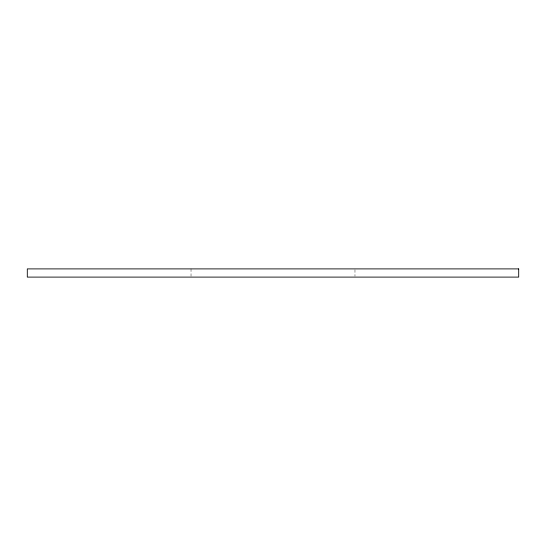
<?xml version="1.0" encoding="UTF-8"?>
<svg xmlns="http://www.w3.org/2000/svg" width="546" height="546" viewBox="0 0 546 546"><rect width="100%" height="100%" fill="white"/><g stroke="black" fill="none" stroke-linecap="round" stroke-linejoin="round"><path stroke-width="0.41" stroke-dasharray="2.73 2.05" d="M354.975 269.724L354.975 276.276M191.025 268.898L191.025 276.276"/><path stroke-width="0.82" d="M518.7 268.898L27.3 268.898L27.3 277.102L518.7 277.102L518.7 268.898"/></g></svg>
